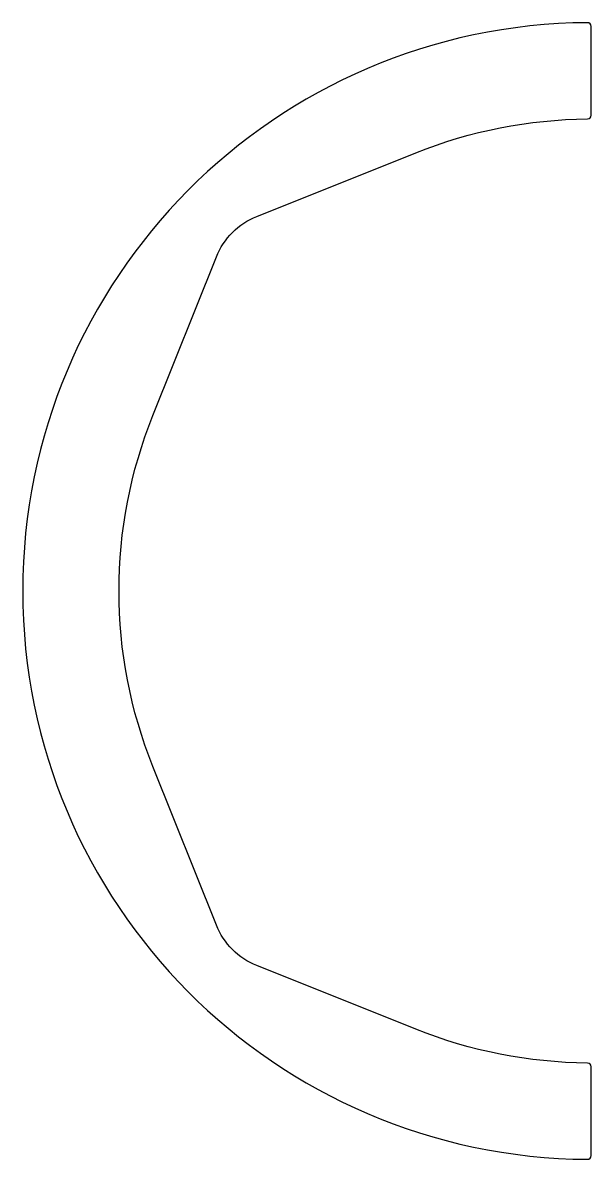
# Model space of a CAD drawing. Extents: x -157 to 0, y -156 to 156.
import ezdxf

# ---------------------------------------------------------------- set-up
doc = ezdxf.new("R2010")
doc.units = 0

msp = doc.modelspace()

# ---------------------------------------------------------------- linework, layer by layer
at = {"layer": '1'}
msp.add_lwpolyline([(0, 155.5, 0.416098), (-1.01, 156.5, 0.99359), (-1.01, -156.5, 0.416098), (0, -155.5), (0, -131, 0.411979), (-0.99, -130, -0.093549), (-48.31, -120.69), (-92.05, -103.18, -0.205134), (-103.18, -92.05), (-120.69, -48.31, -0.192706), (-120.69, 48.31), (-103.18, 92.05, -0.205134), (-92.05, 103.18), (-48.31, 120.69, -0.093549), (-0.99, 130, 0.411979), (0, 131)], format="xyb", close=True, dxfattribs=at)

doc.saveas('drawing.dxf')
